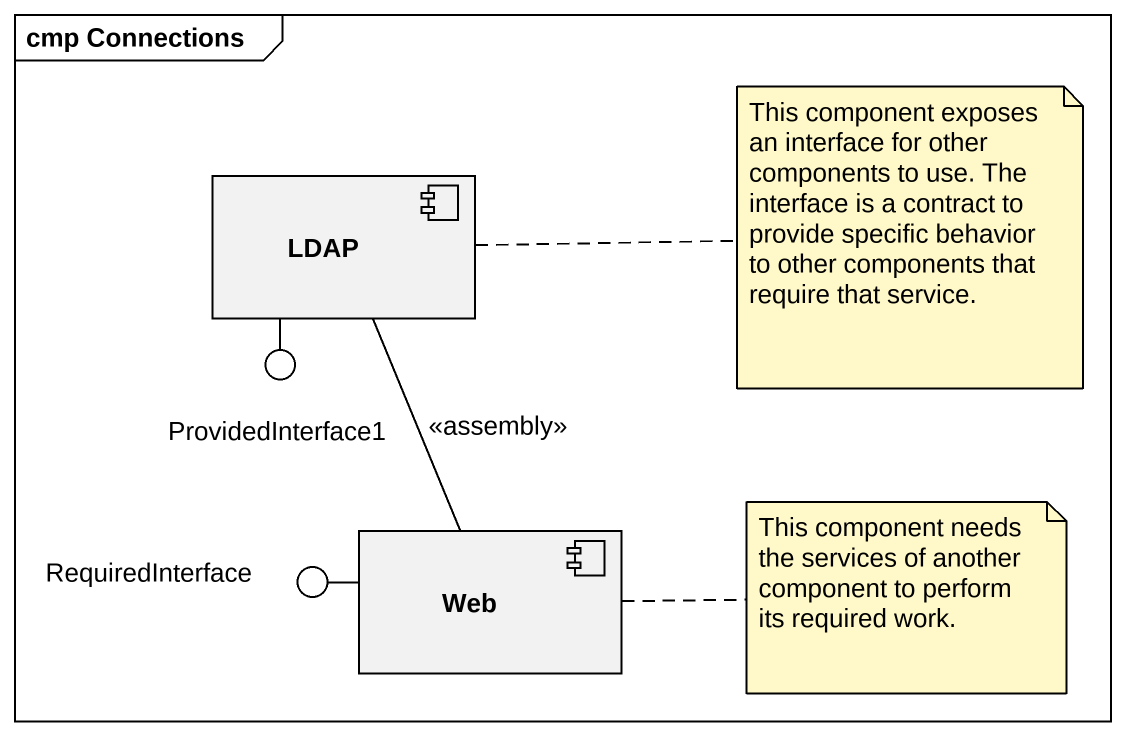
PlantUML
@startuml
mainframe cmp Connections
component LDAP
() ProvidedInterface1
component Web
() RequiredInterface
LDAP -- ProvidedInterface1
Web -left- RequiredInterface
Web -up- LDAP : <<assembly>>
note right of LDAP : This component exposes an interface for other components to use. The interface is a contract to provide specific behavior to other components that require that service.
note right of Web : This component needs the services of another component to perform its required work.
@enduml
